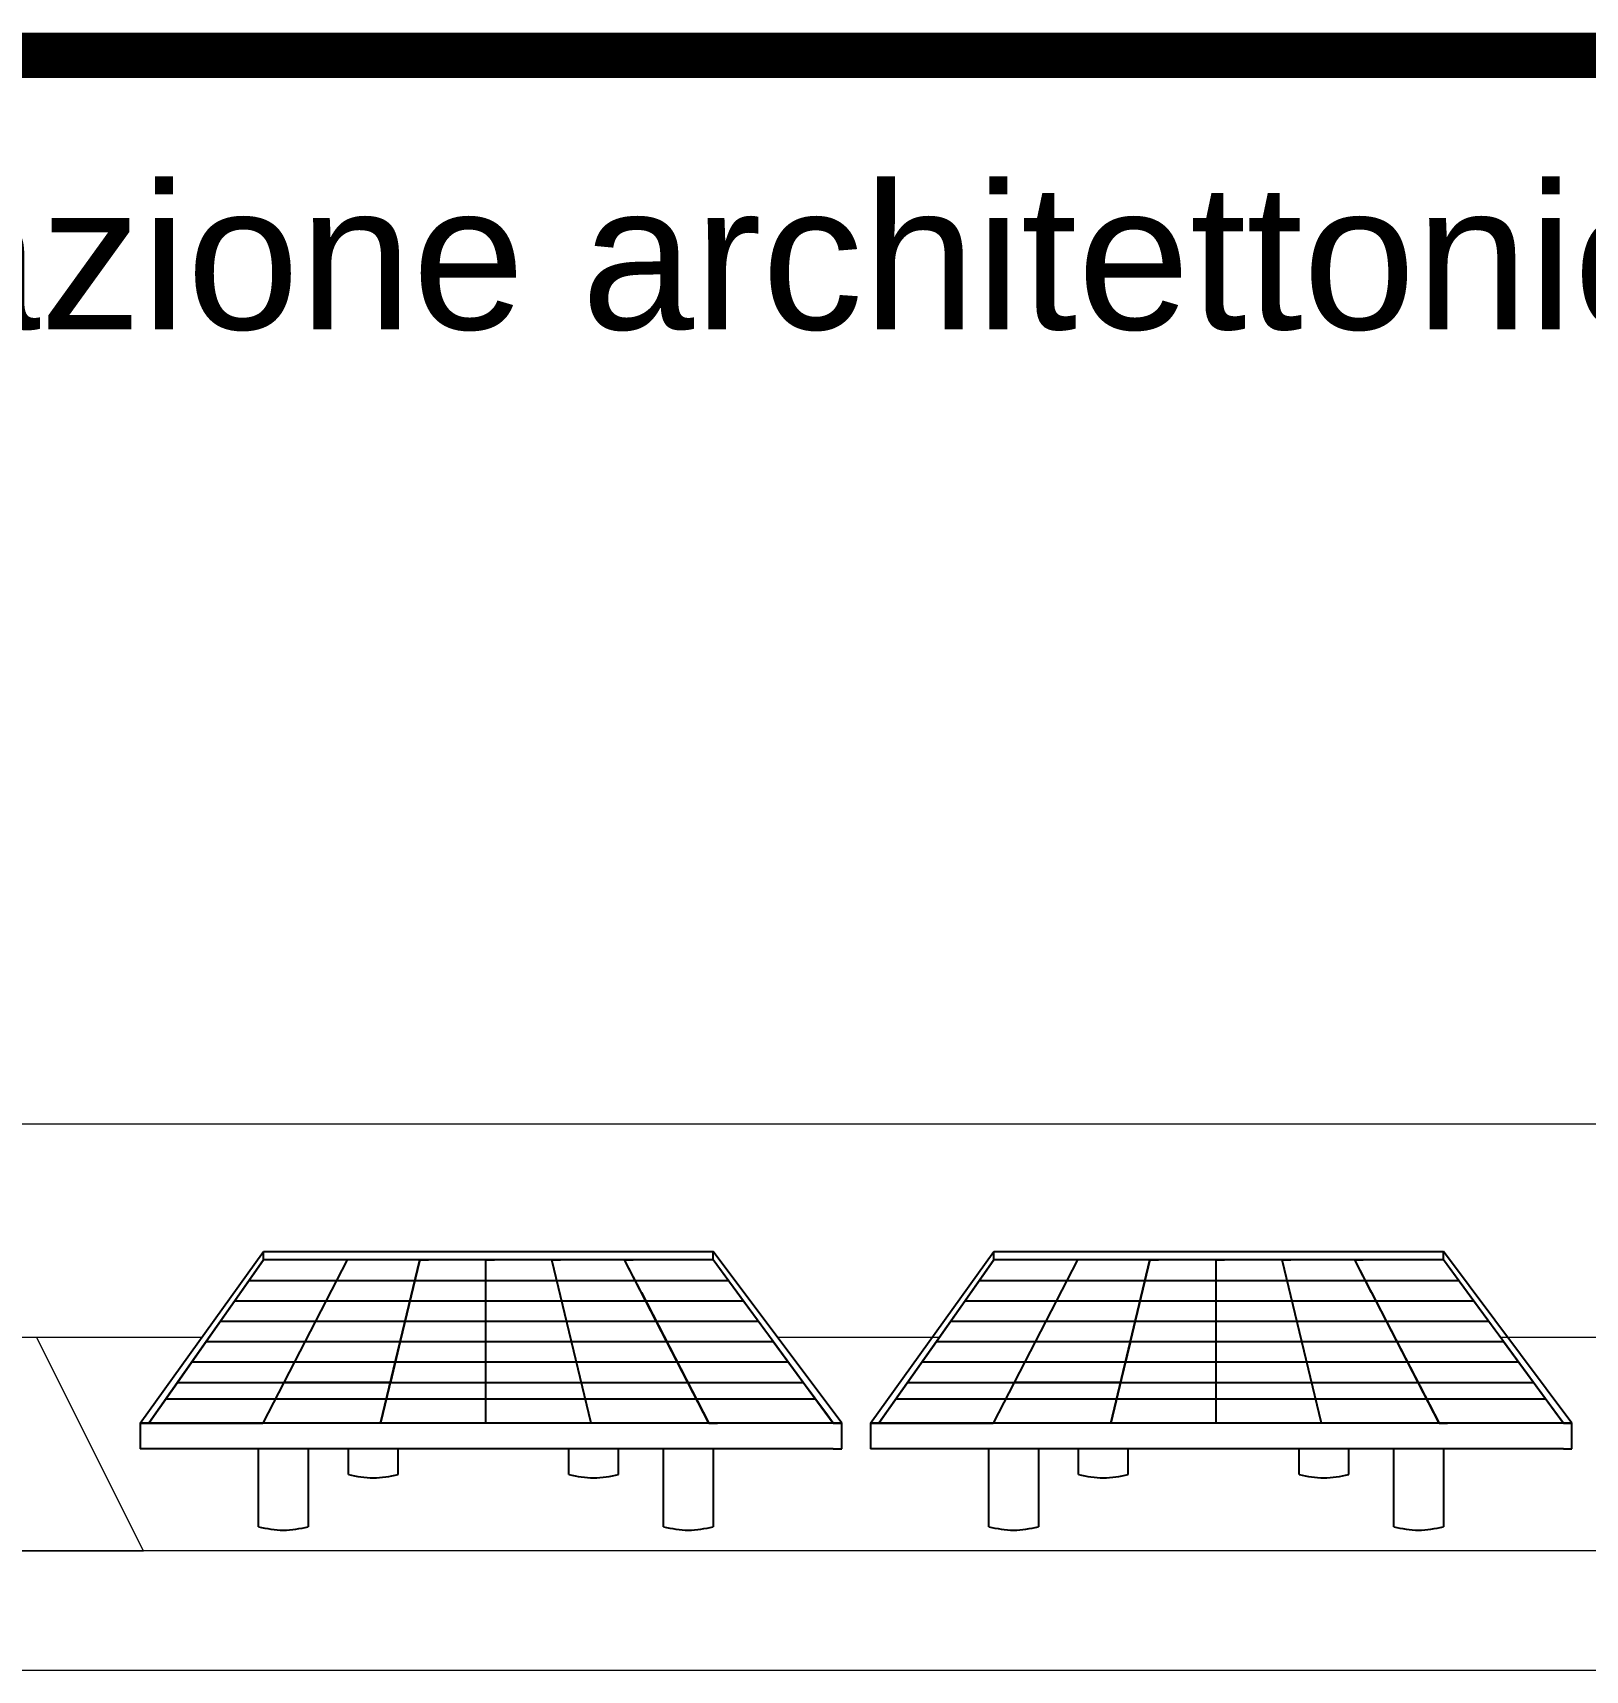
# Model space of a CAD drawing. Header units: millimetres. Extents: x -65 to 139, y 387 to 509.
# Drawn here: x 5.75 to 32.96, y 471.06 to 499.77 of the extents above; entities that cross this region are included whole.
import ezdxf

# ---------------------------------------------------------------- set-up
doc = ezdxf.new("R2010")
doc.units = ezdxf.units.MM
doc.layers.add('pannelli', color=1, linetype='Continuous')
doc.layers.add('PROIEZIONI - projections', color=145, linetype='Continuous', lineweight=13)
doc.layers.add('www.archweb.it - All rights reserved', color=2, linetype='Continuous', lineweight=5)
doc.styles.get("Standard").update_dxf_attribs({"font": 'arial.ttf'})

msp = doc.modelspace()

# ---------------------------------------------------------------- linework, layer by layer
at = {"layer": 'pannelli'}
for p, q in [((7.628, 475.393), (9.792, 478.406)), ((7.628, 475.393), (9.792, 478.406)), ((7.628, 475.393), (9.792, 478.406)), ((7.628, 475.393), (9.792, 478.406)), ((7.628, 475.393), (9.792, 478.406)), ((7.628, 475.393), (9.792, 478.406)), ((7.628, 475.393), (9.792, 478.406)), ((7.628, 475.393), (9.792, 478.406)), ((7.628, 475.393), (9.792, 478.406)), ((8.785, 476.825), (9.792, 478.256)), ((8.785, 476.825), (9.792, 478.256)), ((8.785, 476.825), (9.792, 478.256)), ((8.785, 476.825), (9.792, 478.256)), ((8.785, 476.825), (9.792, 478.256)), ((8.785, 476.825), (9.792, 478.256)), ((8.785, 476.825), (9.792, 478.256)), ((9.792, 478.256), (9.289, 477.54)), ((9.792, 478.256), (9.289, 477.54)), ((9.792, 478.256), (9.289, 477.54)), ((9.792, 478.256), (9.289, 477.54)), ((9.792, 478.256), (9.289, 477.54)), ((9.792, 478.256), (9.289, 477.54)), ((9.792, 478.256), (9.289, 477.54)), ((9.792, 478.256), (9.289, 477.54)), ((9.792, 478.256), (9.289, 477.54)), ((9.792, 478.256), (9.289, 477.54)), ((9.792, 478.256), (9.289, 477.54)), ((9.792, 478.256), (9.289, 477.54)), ((9.792, 478.256), (9.289, 477.54)), ((9.792, 478.256), (9.289, 477.54)), ((9.792, 478.256), (9.289, 477.54)), ((9.792, 478.256), (9.289, 477.54)), ((9.792, 478.256), (9.289, 477.54)), ((9.792, 478.256), (9.289, 477.54)), ((11.258, 478.256), (9.781, 475.393)), ((9.792, 478.406), (17.675, 478.406)), ((9.792, 478.256), (9.792, 478.406)), ((9.792, 478.406), (17.675, 478.406)), ((9.792, 478.406), (17.675, 478.406)), ((9.792, 478.406), (17.675, 478.406)), ((9.792, 478.406), (17.675, 478.406)), ((9.792, 478.406), (17.675, 478.406)), ((9.792, 478.406), (17.675, 478.406)), ((9.792, 478.406), (17.675, 478.406)), ((9.792, 478.406), (17.675, 478.406)), ((9.792, 478.256), (9.792, 478.406)), ((9.792, 478.256), (9.792, 478.406)), ((9.792, 478.256), (9.792, 478.406)), ((9.792, 478.256), (9.792, 478.406)), ((9.792, 478.256), (9.792, 478.406)), ((9.792, 478.256), (9.792, 478.406)), ((9.792, 478.256), (9.792, 478.406)), ((9.792, 478.256), (9.792, 478.406)), ((11.258, 478.256), (9.792, 478.256)), ((11.012, 478.256), (9.792, 478.256)), ((17.675, 478.256), (9.792, 478.256)), ((17.675, 478.256), (9.792, 478.256)), ((17.675, 478.256), (9.792, 478.256)), ((17.675, 478.256), (9.792, 478.256)), ((17.675, 478.256), (9.792, 478.256)), ((17.675, 478.256), (9.792, 478.256)), ((17.675, 478.256), (9.792, 478.256)), ((17.675, 478.256), (9.792, 478.256)), ((17.675, 478.256), (9.792, 478.256)), ((17.675, 478.256), (9.792, 478.256)), ((17.675, 478.256), (9.792, 478.256)), ((17.675, 478.256), (9.792, 478.256)), ((17.675, 478.256), (9.792, 478.256)), ((17.675, 478.256), (9.792, 478.256)), ((17.675, 478.256), (9.792, 478.256)), ((17.675, 478.256), (9.792, 478.256)), ((17.675, 478.256), (9.792, 478.256)), ((17.675, 478.256), (9.792, 478.256)), ((11.258, 478.256), (9.792, 478.256)), ((11.012, 478.256), (9.792, 478.256)), ((11.258, 478.256), (9.792, 478.256)), ((11.012, 478.256), (9.792, 478.256)), ((11.012, 478.256), (9.792, 478.256)), ((11.258, 478.256), (9.792, 478.256)), ((11.012, 478.256), (9.792, 478.256)), ((11.258, 478.256), (9.792, 478.256)), ((11.012, 478.256), (9.792, 478.256)), ((11.258, 478.256), (9.792, 478.256)), ((11.012, 478.256), (9.792, 478.256)), ((11.258, 478.256), (9.792, 478.256)), ((11.258, 478.256), (9.792, 478.256)), ((11.012, 478.256), (9.792, 478.256)), ((11.258, 478.256), (9.792, 478.256)), ((11.012, 478.256), (9.792, 478.256)), ((11.843, 475.393), (12.53, 478.256)), ((11.843, 475.393), (12.53, 478.256)), ((11.843, 475.393), (12.53, 478.256)), ((11.843, 475.393), (12.53, 478.256)), ((11.843, 475.393), (12.53, 478.256)), ((11.843, 475.393), (12.53, 478.256)), ((12.53, 478.256), (11.843, 475.393)), ((11.843, 475.393), (12.53, 478.256)), ((11.843, 475.393), (12.53, 478.256)), ((11.843, 475.393), (12.53, 478.256)), ((11.843, 475.393), (12.53, 478.256)), ((11.843, 475.393), (12.53, 478.256)), ((11.843, 475.393), (12.53, 478.256)), ((11.843, 475.393), (12.53, 478.256)), ((11.843, 475.393), (12.53, 478.256)), ((12.53, 478.256), (12.68, 478.256)), ((13.689, 478.256), (13.539, 478.256)), ((13.689, 475.393), (13.689, 478.256)), ((13.689, 475.393), (13.689, 478.256)), ((13.689, 475.393), (13.689, 478.256)), ((13.689, 475.393), (13.689, 478.256)), ((13.689, 475.393), (13.689, 478.256)), ((13.689, 475.393), (13.689, 478.256)), ((13.689, 475.393), (13.689, 478.256)), ((13.689, 475.393), (13.689, 478.256)), ((13.689, 475.393), (13.689, 478.256)), ((13.689, 475.393), (13.689, 478.256)), ((13.689, 475.393), (13.689, 478.256)), ((13.689, 475.393), (13.689, 478.256)), ((13.689, 475.393), (13.689, 478.256)), ((13.689, 475.393), (13.689, 478.256)), ((13.689, 475.393), (13.689, 478.256)), ((13.689, 475.393), (13.689, 478.256)), ((13.689, 475.393), (13.689, 478.256)), ((13.689, 475.393), (13.689, 478.256)), ((13.689, 478.256), (13.839, 478.256)), ((15.535, 475.393), (14.847, 478.256)), ((15.535, 475.393), (14.847, 478.256)), ((15.535, 475.393), (14.847, 478.256)), ((15.535, 475.393), (14.847, 478.256)), ((15.535, 475.393), (14.847, 478.256)), ((15.535, 475.393), (14.847, 478.256)), ((15.535, 475.393), (14.847, 478.256)), ((15.535, 475.393), (14.847, 478.256)), ((15.535, 475.393), (14.847, 478.256)), ((15.535, 475.393), (14.847, 478.256)), ((15.535, 475.393), (14.847, 478.256)), ((15.535, 475.393), (14.847, 478.256)), ((15.535, 475.393), (14.847, 478.256)), ((15.535, 475.393), (14.847, 478.256)), ((15.535, 475.393), (14.847, 478.256)), ((15.535, 475.393), (14.847, 478.256)), ((15.535, 475.393), (14.847, 478.256)), ((15.535, 475.393), (14.847, 478.256)), ((14.847, 478.256), (14.997, 478.256)), ((17.597, 475.393), (16.12, 478.256)), ((17.597, 475.393), (16.12, 478.256)), ((17.597, 475.393), (16.12, 478.256)), ((17.597, 475.393), (16.12, 478.256)), ((17.597, 475.393), (16.12, 478.256)), ((17.597, 475.393), (16.12, 478.256)), ((17.597, 475.393), (16.12, 478.256)), ((17.597, 475.393), (16.12, 478.256)), ((17.597, 475.393), (16.12, 478.256)), ((17.597, 475.393), (16.12, 478.256)), ((17.597, 475.393), (16.12, 478.256)), ((17.597, 475.393), (16.12, 478.256)), ((16.415, 477.684), (16.12, 478.256)), ((16.415, 477.684), (16.12, 478.256)), ((16.415, 477.684), (16.12, 478.256)), ((16.415, 477.684), (16.12, 478.256)), ((16.12, 478.256), (16.27, 478.256)), ((17.675, 478.256), (17.075, 478.256)), ((17.675, 478.256), (17.375, 478.256)), ((17.675, 478.256), (17.525, 478.256)), ((19.928, 475.393), (17.675, 478.406)), ((17.675, 478.256), (17.675, 478.406)), ((19.928, 475.393), (17.675, 478.406)), ((19.928, 475.393), (17.675, 478.406)), ((19.928, 475.393), (17.675, 478.406)), ((19.928, 475.393), (17.675, 478.406)), ((19.928, 475.393), (17.675, 478.406)), ((19.928, 475.393), (17.675, 478.406)), ((19.928, 475.393), (17.675, 478.406)), ((17.675, 478.256), (17.675, 478.406)), ((17.675, 478.256), (17.675, 478.406)), ((17.675, 478.256), (17.675, 478.406)), ((17.675, 478.256), (17.675, 478.406)), ((17.675, 478.256), (17.675, 478.406)), ((17.675, 478.256), (17.675, 478.406)), ((17.675, 478.256), (17.675, 478.406)), ((17.675, 478.256), (17.675, 478.406)), ((18.726, 476.825), (17.675, 478.256)), ((18.726, 476.825), (17.675, 478.256)), ((18.726, 476.825), (17.675, 478.256)), ((18.2, 477.54), (17.675, 478.256)), ((18.726, 476.825), (17.675, 478.256)), ((18.726, 476.825), (17.675, 478.256)), ((18.726, 476.825), (17.675, 478.256)), ((18.726, 476.825), (17.675, 478.256)), ((20.428, 475.393), (22.592, 478.406)), ((20.428, 475.393), (22.592, 478.406)), ((20.428, 475.393), (22.592, 478.406)), ((20.428, 475.393), (22.592, 478.406)), ((20.428, 475.393), (22.592, 478.406)), ((20.428, 475.393), (22.592, 478.406)), ((20.428, 475.393), (22.592, 478.406)), ((21.585, 476.825), (22.592, 478.256)), ((21.585, 476.825), (22.592, 478.256)), ((21.585, 476.825), (22.592, 478.256)), ((21.585, 476.825), (22.592, 478.256)), ((21.585, 476.825), (22.592, 478.256)), ((22.592, 478.256), (22.088, 477.54)), ((22.592, 478.256), (22.088, 477.54)), ((22.592, 478.256), (22.088, 477.54)), ((22.592, 478.256), (22.088, 477.54)), ((22.592, 478.256), (22.088, 477.54)), ((22.592, 478.256), (22.088, 477.54)), ((22.592, 478.256), (22.088, 477.54)), ((22.592, 478.256), (22.088, 477.54)), ((22.592, 478.256), (22.088, 477.54)), ((22.592, 478.256), (22.088, 477.54)), ((22.592, 478.256), (22.088, 477.54)), ((22.592, 478.256), (22.088, 477.54)), ((22.592, 478.256), (22.088, 477.54)), ((22.592, 478.256), (22.088, 477.54)), ((24.057, 478.256), (22.58, 475.393)), ((22.592, 478.406), (30.474, 478.406)), ((22.592, 478.256), (22.592, 478.406)), ((22.592, 478.406), (30.474, 478.406)), ((22.592, 478.406), (30.474, 478.406)), ((22.592, 478.406), (30.474, 478.406)), ((22.592, 478.406), (30.474, 478.406)), ((22.592, 478.406), (30.474, 478.406)), ((22.592, 478.406), (30.474, 478.406)), ((22.592, 478.256), (22.592, 478.406)), ((22.592, 478.256), (22.592, 478.406)), ((22.592, 478.256), (22.592, 478.406)), ((22.592, 478.256), (22.592, 478.406)), ((22.592, 478.256), (22.592, 478.406)), ((22.592, 478.256), (22.592, 478.406)), ((30.474, 478.256), (22.592, 478.256)), ((30.474, 478.256), (22.592, 478.256)), ((23.811, 478.256), (22.592, 478.256)), ((24.057, 478.256), (22.592, 478.256)), ((30.474, 478.256), (22.592, 478.256)), ((30.474, 478.256), (22.592, 478.256)), ((30.474, 478.256), (22.592, 478.256)), ((30.474, 478.256), (22.592, 478.256)), ((30.474, 478.256), (22.592, 478.256)), ((30.474, 478.256), (22.592, 478.256)), ((30.474, 478.256), (22.592, 478.256)), ((30.474, 478.256), (22.592, 478.256)), ((30.474, 478.256), (22.592, 478.256)), ((30.474, 478.256), (22.592, 478.256)), ((30.474, 478.256), (22.592, 478.256)), ((30.474, 478.256), (22.592, 478.256)), ((24.057, 478.256), (22.592, 478.256)), ((23.811, 478.256), (22.592, 478.256)), ((24.057, 478.256), (22.592, 478.256)), ((23.811, 478.256), (22.592, 478.256)), ((24.057, 478.256), (22.592, 478.256)), ((23.811, 478.256), (22.592, 478.256)), ((24.057, 478.256), (22.592, 478.256)), ((23.811, 478.256), (22.592, 478.256)), ((23.811, 478.256), (22.592, 478.256)), ((24.057, 478.256), (22.592, 478.256)), ((23.811, 478.256), (22.592, 478.256)), ((24.057, 478.256), (22.592, 478.256)), ((24.642, 475.393), (25.33, 478.256)), ((24.642, 475.393), (25.33, 478.256)), ((24.642, 475.393), (25.33, 478.256)), ((24.642, 475.393), (25.33, 478.256)), ((24.642, 475.393), (25.33, 478.256)), ((24.642, 475.393), (25.33, 478.256)), ((25.33, 478.256), (24.642, 475.393)), ((24.642, 475.393), (25.33, 478.256)), ((24.642, 475.393), (25.33, 478.256)), ((24.642, 475.393), (25.33, 478.256)), ((24.642, 475.393), (25.33, 478.256)), ((25.33, 478.256), (25.48, 478.256)), ((26.488, 478.256), (26.338, 478.256)), ((26.488, 475.393), (26.488, 478.256)), ((26.488, 475.393), (26.488, 478.256)), ((26.488, 475.393), (26.488, 478.256)), ((26.488, 475.393), (26.488, 478.256)), ((26.488, 475.393), (26.488, 478.256)), ((26.488, 475.393), (26.488, 478.256)), ((26.488, 475.393), (26.488, 478.256)), ((26.488, 475.393), (26.488, 478.256)), ((26.488, 475.393), (26.488, 478.256)), ((26.488, 475.393), (26.488, 478.256)), ((26.488, 475.393), (26.488, 478.256)), ((26.488, 475.393), (26.488, 478.256)), ((26.488, 475.393), (26.488, 478.256)), ((26.488, 475.393), (26.488, 478.256)), ((26.488, 478.256), (26.638, 478.256)), ((28.334, 475.393), (27.647, 478.256)), ((28.334, 475.393), (27.647, 478.256)), ((28.334, 475.393), (27.647, 478.256)), ((28.334, 475.393), (27.647, 478.256)), ((28.334, 475.393), (27.647, 478.256)), ((28.334, 475.393), (27.647, 478.256)), ((28.334, 475.393), (27.647, 478.256)), ((28.334, 475.393), (27.647, 478.256)), ((28.334, 475.393), (27.647, 478.256)), ((28.334, 475.393), (27.647, 478.256)), ((28.334, 475.393), (27.647, 478.256)), ((28.334, 475.393), (27.647, 478.256)), ((28.334, 475.393), (27.647, 478.256)), ((28.334, 475.393), (27.647, 478.256)), ((27.647, 478.256), (27.797, 478.256)), ((30.397, 475.393), (28.919, 478.256)), ((30.397, 475.393), (28.919, 478.256)), ((30.397, 475.393), (28.919, 478.256)), ((30.397, 475.393), (28.919, 478.256)), ((30.397, 475.393), (28.919, 478.256)), ((30.397, 475.393), (28.919, 478.256)), ((30.397, 475.393), (28.919, 478.256)), ((30.397, 475.393), (28.919, 478.256)), ((29.214, 477.684), (28.919, 478.256)), ((29.214, 477.684), (28.919, 478.256)), ((29.214, 477.684), (28.919, 478.256)), ((29.214, 477.684), (28.919, 478.256)), ((28.919, 478.256), (29.069, 478.256)), ((30.474, 478.256), (29.874, 478.256)), ((30.474, 478.256), (30.174, 478.256)), ((30.474, 478.256), (30.324, 478.256)), ((32.728, 475.393), (30.474, 478.406)), ((30.474, 478.256), (30.474, 478.406)), ((32.728, 475.393), (30.474, 478.406)), ((32.728, 475.393), (30.474, 478.406)), ((32.728, 475.393), (30.474, 478.406)), ((32.728, 475.393), (30.474, 478.406)), ((32.728, 475.393), (30.474, 478.406)), ((30.474, 478.256), (30.474, 478.406)), ((30.474, 478.256), (30.474, 478.406)), ((30.474, 478.256), (30.474, 478.406)), ((30.474, 478.256), (30.474, 478.406)), ((30.474, 478.256), (30.474, 478.406)), ((30.474, 478.256), (30.474, 478.406)), ((31.526, 476.825), (30.474, 478.256)), ((31.526, 476.825), (30.474, 478.256)), ((31.526, 476.825), (30.474, 478.256)), ((31, 477.54), (30.474, 478.256)), ((31.526, 476.825), (30.474, 478.256)), ((31.526, 476.825), (30.474, 478.256)), ((9.541, 477.898), (17.937, 477.898)), ((16.415, 477.684), (17.597, 475.393)), ((22.34, 477.898), (30.737, 477.898)), ((29.214, 477.684), (30.397, 475.393)), ((9.289, 477.54), (8.785, 476.825)), ((9.289, 477.54), (10.797, 477.54)), ((9.289, 477.54), (10.797, 477.54)), ((9.289, 477.54), (10.797, 477.54)), ((9.289, 477.54), (10.797, 477.54)), ((9.289, 477.54), (10.797, 477.54)), ((9.289, 477.54), (10.797, 477.54)), ((9.289, 477.54), (10.797, 477.54)), ((9.289, 477.54), (10.797, 477.54)), ((9.289, 477.54), (10.797, 477.54)), ((9.289, 477.54), (10.797, 477.54)), ((9.289, 477.54), (10.797, 477.54)), ((9.289, 477.54), (10.797, 477.54)), ((9.289, 477.54), (10.797, 477.54)), ((9.289, 477.54), (10.797, 477.54)), ((9.289, 477.54), (10.797, 477.54)), ((9.289, 477.54), (10.797, 477.54)), ((9.289, 477.54), (10.797, 477.54)), ((9.289, 477.54), (10.797, 477.54)), ((10.288, 477.54), (11.528, 477.54)), ((10.288, 477.54), (11.528, 477.54)), ((10.288, 477.54), (11.528, 477.54)), ((10.288, 477.54), (11.528, 477.54)), ((10.288, 477.54), (11.528, 477.54)), ((10.288, 477.54), (11.528, 477.54)), ((10.288, 477.54), (11.528, 477.54)), ((10.288, 477.54), (11.528, 477.54)), ((10.288, 477.54), (11.528, 477.54)), ((11.135, 477.54), (18.2, 477.54)), ((11.135, 477.54), (18.2, 477.54)), ((11.135, 477.54), (18.2, 477.54)), ((11.135, 477.54), (18.2, 477.54)), ((11.135, 477.54), (18.2, 477.54)), ((11.135, 477.54), (18.2, 477.54)), ((11.135, 477.54), (18.2, 477.54)), ((11.135, 477.54), (18.2, 477.54)), ((11.135, 477.54), (18.2, 477.54)), ((18.726, 476.825), (18.2, 477.54)), ((22.088, 477.54), (21.585, 476.825)), ((22.088, 477.54), (23.597, 477.54)), ((22.088, 477.54), (23.597, 477.54)), ((22.088, 477.54), (23.597, 477.54)), ((22.088, 477.54), (23.597, 477.54)), ((22.088, 477.54), (23.597, 477.54)), ((22.088, 477.54), (23.597, 477.54)), ((22.088, 477.54), (23.597, 477.54)), ((22.088, 477.54), (23.597, 477.54)), ((22.088, 477.54), (23.597, 477.54)), ((22.088, 477.54), (23.597, 477.54)), ((22.088, 477.54), (23.597, 477.54)), ((22.088, 477.54), (23.597, 477.54)), ((22.088, 477.54), (23.597, 477.54)), ((22.088, 477.54), (23.597, 477.54)), ((23.087, 477.54), (24.327, 477.54)), ((23.087, 477.54), (24.327, 477.54)), ((23.087, 477.54), (24.327, 477.54)), ((23.087, 477.54), (24.327, 477.54)), ((23.087, 477.54), (24.327, 477.54)), ((23.087, 477.54), (24.327, 477.54)), ((23.087, 477.54), (24.327, 477.54)), ((23.934, 477.54), (31, 477.54)), ((23.934, 477.54), (31, 477.54)), ((23.934, 477.54), (31, 477.54)), ((23.934, 477.54), (31, 477.54)), ((23.934, 477.54), (31, 477.54)), ((23.934, 477.54), (31, 477.54)), ((23.934, 477.54), (31, 477.54)), ((31.526, 476.825), (31, 477.54)), ((9.037, 477.182), (18.463, 477.182)), ((21.836, 477.182), (31.263, 477.182)), ((8.785, 476.825), (7.778, 475.393)), ((8.785, 476.825), (7.778, 475.393)), ((8.785, 476.825), (7.778, 475.393)), ((8.785, 476.825), (7.778, 475.393)), ((8.785, 476.825), (7.778, 475.393)), ((8.785, 476.825), (7.778, 475.393)), ((8.785, 476.825), (7.778, 475.393)), ((8.282, 476.109), (8.785, 476.825)), ((8.785, 476.825), (18.726, 476.825)), ((8.785, 476.825), (18.726, 476.825)), ((8.785, 476.825), (18.726, 476.825)), ((8.785, 476.825), (18.726, 476.825)), ((8.785, 476.825), (18.726, 476.825)), ((8.785, 476.825), (18.726, 476.825)), ((8.785, 476.825), (18.726, 476.825)), ((8.785, 476.825), (18.726, 476.825)), ((8.785, 476.825), (18.726, 476.825)), ((10.519, 476.825), (12.187, 476.825)), ((10.519, 476.825), (12.187, 476.825)), ((10.519, 476.825), (12.187, 476.825)), ((10.519, 476.825), (12.187, 476.825)), ((10.519, 476.825), (12.187, 476.825)), ((10.519, 476.825), (12.187, 476.825)), ((10.519, 476.825), (12.187, 476.825)), ((10.519, 476.825), (12.187, 476.825)), ((10.519, 476.825), (12.187, 476.825)), ((12.187, 476.825), (12.015, 476.109)), ((12.187, 476.825), (12.015, 476.109)), ((12.187, 476.825), (12.015, 476.109)), ((12.187, 476.825), (12.015, 476.109)), ((12.187, 476.825), (12.015, 476.109)), ((12.187, 476.825), (12.015, 476.109)), ((12.187, 476.825), (12.015, 476.109)), ((18.726, 476.825), (19.778, 475.393)), ((18.726, 476.825), (19.778, 475.393)), ((18.726, 476.825), (19.778, 475.393)), ((18.726, 476.825), (19.778, 475.393)), ((18.726, 476.825), (19.778, 475.393)), ((18.726, 476.825), (19.778, 475.393)), ((18.726, 476.825), (19.778, 475.393)), ((19.252, 476.109), (18.726, 476.825)), ((21.585, 476.825), (20.578, 475.393)), ((21.585, 476.825), (20.578, 475.393)), ((21.585, 476.825), (20.578, 475.393)), ((21.585, 476.825), (20.578, 475.393)), ((21.585, 476.825), (20.578, 475.393)), ((21.081, 476.109), (21.585, 476.825)), ((21.585, 476.825), (31.526, 476.825)), ((21.585, 476.825), (31.526, 476.825)), ((21.585, 476.825), (31.526, 476.825)), ((21.585, 476.825), (31.526, 476.825)), ((21.585, 476.825), (31.526, 476.825)), ((21.585, 476.825), (31.526, 476.825)), ((21.585, 476.825), (31.526, 476.825)), ((23.319, 476.825), (24.986, 476.825)), ((23.319, 476.825), (24.986, 476.825)), ((23.319, 476.825), (24.986, 476.825)), ((23.319, 476.825), (24.986, 476.825)), ((23.319, 476.825), (24.986, 476.825)), ((23.319, 476.825), (24.986, 476.825)), ((23.319, 476.825), (24.986, 476.825)), ((24.986, 476.825), (24.814, 476.109)), ((24.986, 476.825), (24.814, 476.109)), ((24.986, 476.825), (24.814, 476.109)), ((24.986, 476.825), (24.814, 476.109)), ((24.986, 476.825), (24.814, 476.109)), ((31.526, 476.825), (32.578, 475.393)), ((31.526, 476.825), (32.578, 475.393)), ((31.526, 476.825), (32.578, 475.393)), ((31.526, 476.825), (32.578, 475.393)), ((31.526, 476.825), (32.578, 475.393)), ((32.052, 476.109), (31.526, 476.825)), ((8.533, 476.467), (18.989, 476.467)), ((21.333, 476.467), (31.789, 476.467)), ((7.873, 475.528), (8.282, 476.109)), ((8.282, 476.109), (19.252, 476.109)), ((8.282, 476.109), (19.252, 476.109)), ((8.282, 476.109), (19.252, 476.109)), ((8.282, 476.109), (19.252, 476.109)), ((8.282, 476.109), (19.252, 476.109)), ((8.282, 476.109), (19.252, 476.109)), ((8.282, 476.109), (19.252, 476.109)), ((8.282, 476.109), (19.252, 476.109)), ((8.282, 476.109), (19.252, 476.109)), ((12.015, 476.109), (10.15, 476.109)), ((12.015, 476.109), (10.15, 476.109)), ((12.015, 476.109), (10.15, 476.109)), ((12.015, 476.109), (10.15, 476.109)), ((12.015, 476.109), (10.15, 476.109)), ((12.015, 476.109), (10.15, 476.109)), ((12.015, 476.109), (10.15, 476.109)), ((12.015, 476.109), (10.15, 476.109)), ((12.015, 476.109), (10.15, 476.109)), ((19.676, 475.532), (19.252, 476.109)), ((20.673, 475.528), (21.081, 476.109)), ((21.081, 476.109), (32.052, 476.109)), ((21.081, 476.109), (32.052, 476.109)), ((21.081, 476.109), (32.052, 476.109)), ((21.081, 476.109), (32.052, 476.109)), ((21.081, 476.109), (32.052, 476.109)), ((21.081, 476.109), (32.052, 476.109)), ((21.081, 476.109), (32.052, 476.109)), ((24.814, 476.109), (22.949, 476.109)), ((24.814, 476.109), (22.949, 476.109)), ((24.814, 476.109), (22.949, 476.109)), ((24.814, 476.109), (22.949, 476.109)), ((24.814, 476.109), (22.949, 476.109)), ((24.814, 476.109), (22.949, 476.109)), ((24.814, 476.109), (22.949, 476.109)), ((32.475, 475.532), (32.052, 476.109)), ((8.077, 475.819), (19.464, 475.821)), ((20.877, 475.819), (32.264, 475.821)), ((7.628, 475.393), (9.781, 475.393)), ((7.628, 475.393), (7.628, 474.943)), ((7.628, 475.393), (7.628, 474.943)), ((7.778, 475.393), (7.628, 475.393)), ((7.778, 475.393), (7.628, 475.393)), ((7.628, 475.393), (7.778, 475.393)), ((7.628, 475.393), (9.781, 475.393)), ((7.628, 475.393), (9.781, 475.393)), ((7.628, 475.393), (9.781, 475.393)), ((7.628, 475.393), (9.781, 475.393)), ((7.628, 475.393), (9.781, 475.393)), ((7.628, 475.393), (9.781, 475.393)), ((7.628, 475.393), (9.781, 475.393)), ((7.628, 475.393), (9.781, 475.393)), ((7.628, 475.393), (7.628, 474.943)), ((7.628, 475.393), (7.628, 474.943)), ((7.778, 475.393), (7.628, 475.393)), ((7.778, 475.393), (7.628, 475.393)), ((7.628, 475.393), (7.778, 475.393)), ((7.628, 475.393), (7.628, 474.943)), ((7.628, 475.393), (7.628, 474.943)), ((7.778, 475.393), (7.628, 475.393)), ((7.778, 475.393), (7.628, 475.393)), ((7.628, 475.393), (7.778, 475.393)), ((7.628, 475.393), (7.778, 475.393)), ((7.778, 475.393), (7.628, 475.393)), ((7.778, 475.393), (7.628, 475.393)), ((7.628, 475.393), (7.628, 474.943)), ((7.628, 475.393), (7.628, 474.943)), ((7.628, 475.393), (7.778, 475.393)), ((7.778, 475.393), (7.628, 475.393)), ((7.778, 475.393), (7.628, 475.393)), ((7.628, 475.393), (7.628, 474.943)), ((7.628, 475.393), (7.628, 474.943)), ((7.628, 475.393), (7.778, 475.393)), ((7.778, 475.393), (7.628, 475.393)), ((7.778, 475.393), (7.628, 475.393)), ((7.628, 475.393), (7.628, 474.943)), ((7.628, 475.393), (7.628, 474.943)), ((7.628, 475.393), (7.778, 475.393)), ((7.778, 475.393), (7.628, 475.393)), ((7.778, 475.393), (7.628, 475.393)), ((7.628, 475.393), (7.628, 474.943)), ((7.628, 475.393), (7.628, 474.943)), ((7.778, 475.393), (7.628, 475.393)), ((7.778, 475.393), (7.628, 475.393)), ((7.628, 475.393), (7.778, 475.393)), ((7.628, 475.393), (7.628, 474.943)), ((7.628, 475.393), (7.628, 474.943)), ((7.778, 475.393), (7.628, 475.393)), ((7.778, 475.393), (7.628, 475.393)), ((7.628, 475.393), (7.778, 475.393)), ((7.628, 475.393), (7.628, 474.943)), ((7.628, 475.393), (7.628, 474.943)), ((7.778, 475.393), (7.873, 475.528)), ((19.778, 475.393), (7.778, 475.393)), ((19.778, 475.393), (7.778, 475.393)), ((19.778, 475.393), (7.778, 475.393)), ((19.778, 475.393), (7.778, 475.393)), ((19.778, 475.393), (7.778, 475.393)), ((19.778, 475.393), (7.778, 475.393)), ((19.778, 475.393), (7.778, 475.393)), ((19.778, 475.393), (7.778, 475.393)), ((19.778, 475.393), (7.778, 475.393)), ((19.778, 475.393), (7.778, 475.393)), ((19.778, 475.393), (7.778, 475.393)), ((19.778, 475.393), (7.778, 475.393)), ((19.778, 475.393), (7.778, 475.393)), ((19.778, 475.393), (7.778, 475.393)), ((19.778, 475.393), (7.778, 475.393)), ((19.778, 475.393), (7.778, 475.393)), ((19.778, 475.393), (7.778, 475.393)), ((19.778, 475.393), (7.778, 475.393)), ((17.597, 475.393), (17.747, 475.393)), ((19.778, 475.393), (18.278, 475.393)), ((19.778, 475.393), (19.628, 475.393)), ((19.778, 475.393), (19.676, 475.532)), ((19.778, 475.393), (19.928, 475.393)), ((19.778, 475.393), (19.928, 475.393)), ((19.928, 475.393), (19.778, 475.393)), ((19.778, 475.393), (19.928, 475.393)), ((19.778, 475.393), (19.928, 475.393)), ((19.928, 475.393), (19.778, 475.393)), ((19.778, 475.393), (19.928, 475.393)), ((19.778, 475.393), (19.928, 475.393)), ((19.928, 475.393), (19.778, 475.393)), ((19.928, 475.393), (19.778, 475.393)), ((19.778, 475.393), (19.928, 475.393)), ((19.778, 475.393), (19.928, 475.393)), ((19.928, 475.393), (19.778, 475.393)), ((19.778, 475.393), (19.928, 475.393)), ((19.778, 475.393), (19.928, 475.393)), ((19.928, 475.393), (19.778, 475.393)), ((19.778, 475.393), (19.928, 475.393)), ((19.778, 475.393), (19.928, 475.393)), ((19.928, 475.393), (19.778, 475.393)), ((19.778, 475.393), (19.928, 475.393)), ((19.778, 475.393), (19.928, 475.393)), ((19.778, 475.393), (19.928, 475.393)), ((19.778, 475.393), (19.928, 475.393)), ((19.928, 475.393), (19.778, 475.393)), ((19.778, 475.393), (19.928, 475.393)), ((19.778, 475.393), (19.928, 475.393)), ((19.928, 475.393), (19.778, 475.393)), ((19.928, 474.943), (19.928, 475.393)), ((19.928, 474.943), (19.928, 475.393)), ((19.928, 474.943), (19.928, 475.393)), ((19.928, 474.943), (19.928, 475.393)), ((19.928, 474.943), (19.928, 475.393)), ((19.928, 474.943), (19.928, 475.393)), ((19.928, 474.943), (19.928, 475.393)), ((19.928, 474.943), (19.928, 475.393)), ((19.928, 474.943), (19.928, 475.393)), ((19.928, 474.943), (19.928, 475.393)), ((19.928, 474.943), (19.928, 475.393)), ((19.928, 474.943), (19.928, 475.393)), ((19.928, 474.943), (19.928, 475.393)), ((19.928, 474.943), (19.928, 475.393)), ((19.928, 474.943), (19.928, 475.393)), ((19.928, 474.943), (19.928, 475.393)), ((19.928, 474.943), (19.928, 475.393)), ((19.928, 474.943), (19.928, 475.393)), ((20.428, 475.393), (22.58, 475.393)), ((20.428, 475.393), (20.428, 474.943)), ((20.428, 475.393), (20.428, 474.943)), ((20.428, 475.393), (20.578, 475.393)), ((20.578, 475.393), (20.428, 475.393)), ((20.578, 475.393), (20.428, 475.393)), ((20.428, 475.393), (22.58, 475.393)), ((20.428, 475.393), (22.58, 475.393)), ((20.428, 475.393), (22.58, 475.393)), ((20.428, 475.393), (22.58, 475.393)), ((20.428, 475.393), (22.58, 475.393)), ((20.428, 475.393), (22.58, 475.393)), ((20.428, 475.393), (20.428, 474.943)), ((20.428, 475.393), (20.428, 474.943)), ((20.578, 475.393), (20.428, 475.393)), ((20.578, 475.393), (20.428, 475.393)), ((20.428, 475.393), (20.578, 475.393)), ((20.428, 475.393), (20.428, 474.943)), ((20.428, 475.393), (20.428, 474.943)), ((20.578, 475.393), (20.428, 475.393)), ((20.578, 475.393), (20.428, 475.393)), ((20.428, 475.393), (20.578, 475.393)), ((20.428, 475.393), (20.428, 474.943)), ((20.428, 475.393), (20.428, 474.943)), ((20.578, 475.393), (20.428, 475.393)), ((20.578, 475.393), (20.428, 475.393)), ((20.428, 475.393), (20.578, 475.393)), ((20.428, 475.393), (20.428, 474.943)), ((20.428, 475.393), (20.428, 474.943)), ((20.578, 475.393), (20.428, 475.393)), ((20.578, 475.393), (20.428, 475.393)), ((20.428, 475.393), (20.578, 475.393)), ((20.428, 475.393), (20.578, 475.393)), ((20.578, 475.393), (20.428, 475.393)), ((20.578, 475.393), (20.428, 475.393)), ((20.428, 475.393), (20.428, 474.943)), ((20.428, 475.393), (20.428, 474.943)), ((20.428, 475.393), (20.578, 475.393)), ((20.578, 475.393), (20.428, 475.393)), ((20.578, 475.393), (20.428, 475.393)), ((20.428, 475.393), (20.428, 474.943)), ((20.428, 475.393), (20.428, 474.943)), ((20.578, 475.393), (20.673, 475.528)), ((32.578, 475.393), (20.578, 475.393)), ((32.578, 475.393), (20.578, 475.393)), ((32.578, 475.393), (20.578, 475.393)), ((32.578, 475.393), (20.578, 475.393)), ((32.578, 475.393), (20.578, 475.393)), ((32.578, 475.393), (20.578, 475.393)), ((32.578, 475.393), (20.578, 475.393)), ((32.578, 475.393), (20.578, 475.393)), ((32.578, 475.393), (20.578, 475.393)), ((32.578, 475.393), (20.578, 475.393)), ((32.578, 475.393), (20.578, 475.393)), ((32.578, 475.393), (20.578, 475.393)), ((32.578, 475.393), (20.578, 475.393)), ((32.578, 475.393), (20.578, 475.393)), ((30.397, 475.393), (30.547, 475.393)), ((32.578, 475.393), (31.078, 475.393)), ((32.578, 475.393), (32.428, 475.393)), ((32.578, 475.393), (32.475, 475.532)), ((32.728, 475.393), (32.578, 475.393)), ((32.578, 475.393), (32.728, 475.393)), ((32.578, 475.393), (32.728, 475.393)), ((32.578, 475.393), (32.728, 475.393)), ((32.578, 475.393), (32.728, 475.393)), ((32.728, 475.393), (32.578, 475.393)), ((32.578, 475.393), (32.728, 475.393)), ((32.578, 475.393), (32.728, 475.393)), ((32.728, 475.393), (32.578, 475.393)), ((32.578, 475.393), (32.728, 475.393)), ((32.578, 475.393), (32.728, 475.393)), ((32.728, 475.393), (32.578, 475.393)), ((32.578, 475.393), (32.728, 475.393)), ((32.578, 475.393), (32.728, 475.393)), ((32.728, 475.393), (32.578, 475.393)), ((32.728, 475.393), (32.578, 475.393)), ((32.578, 475.393), (32.728, 475.393)), ((32.578, 475.393), (32.728, 475.393)), ((32.728, 475.393), (32.578, 475.393)), ((32.578, 475.393), (32.728, 475.393)), ((32.578, 475.393), (32.728, 475.393)), ((32.728, 474.943), (32.728, 475.393)), ((32.728, 474.943), (32.728, 475.393)), ((32.728, 474.943), (32.728, 475.393)), ((32.728, 474.943), (32.728, 475.393)), ((32.728, 474.943), (32.728, 475.393)), ((32.728, 474.943), (32.728, 475.393)), ((32.728, 474.943), (32.728, 475.393)), ((32.728, 474.943), (32.728, 475.393)), ((32.728, 474.943), (32.728, 475.393)), ((32.728, 474.943), (32.728, 475.393)), ((32.728, 474.943), (32.728, 475.393)), ((32.728, 474.943), (32.728, 475.393)), ((32.728, 474.943), (32.728, 475.393)), ((32.728, 474.943), (32.728, 475.393)), ((7.778, 474.943), (7.628, 474.943)), ((7.778, 474.943), (7.628, 474.943)), ((7.778, 474.943), (7.628, 474.943)), ((7.778, 474.943), (7.628, 474.943)), ((7.778, 474.943), (7.628, 474.943)), ((7.778, 474.943), (7.628, 474.943)), ((7.778, 474.943), (7.628, 474.943)), ((7.778, 474.943), (7.628, 474.943)), ((7.778, 474.943), (7.628, 474.943)), ((7.778, 474.943), (7.628, 474.943)), ((7.778, 474.943), (7.628, 474.943)), ((7.778, 474.943), (7.628, 474.943)), ((7.778, 474.943), (7.628, 474.943)), ((7.778, 474.943), (7.628, 474.943)), ((7.778, 474.943), (7.628, 474.943)), ((7.778, 474.943), (7.628, 474.943)), ((7.778, 474.943), (7.628, 474.943)), ((7.778, 474.943), (7.628, 474.943)), ((19.778, 474.943), (7.778, 474.943)), ((19.778, 474.943), (7.778, 474.943)), ((19.778, 474.943), (7.778, 474.943)), ((19.778, 474.943), (7.778, 474.943)), ((19.778, 474.943), (7.778, 474.943)), ((19.778, 474.943), (7.778, 474.943)), ((19.778, 474.943), (7.778, 474.943)), ((19.778, 474.943), (7.778, 474.943)), ((19.778, 474.943), (7.778, 474.943)), ((19.778, 474.943), (7.778, 474.943)), ((19.778, 474.943), (7.778, 474.943)), ((19.778, 474.943), (7.778, 474.943)), ((19.778, 474.943), (7.778, 474.943)), ((19.778, 474.943), (7.778, 474.943)), ((19.778, 474.943), (7.778, 474.943)), ((19.778, 474.943), (7.778, 474.943)), ((19.778, 474.943), (7.778, 474.943)), ((19.778, 474.943), (7.778, 474.943)), ((9.703, 473.577), (9.703, 474.943)), ((9.703, 473.577), (9.703, 474.943)), ((9.703, 473.577), (9.703, 474.943)), ((9.703, 473.577), (9.703, 474.943)), ((9.703, 473.577), (9.703, 474.943)), ((9.703, 473.577), (9.703, 474.943)), ((10.575, 474.943), (10.575, 473.577)), ((10.575, 474.943), (10.575, 473.577)), ((10.575, 474.943), (10.575, 473.577)), ((10.575, 474.943), (10.575, 473.577)), ((10.575, 474.943), (10.575, 473.577)), ((10.575, 474.943), (10.575, 473.577)), ((11.279, 474.494), (11.279, 474.943)), ((11.279, 474.494), (11.279, 474.943)), ((11.279, 474.494), (11.279, 474.943)), ((11.279, 474.494), (11.279, 474.943)), ((11.279, 474.494), (11.279, 474.943)), ((11.279, 474.494), (11.279, 474.943)), ((11.279, 474.494), (11.279, 474.943)), ((11.279, 474.494), (11.279, 474.943)), ((11.279, 474.494), (11.279, 474.943)), ((11.279, 474.494), (11.279, 474.943)), ((12.151, 474.494), (12.151, 474.943)), ((12.151, 474.494), (12.151, 474.943)), ((12.151, 474.494), (12.151, 474.943)), ((12.151, 474.494), (12.151, 474.943)), ((12.151, 474.494), (12.151, 474.943)), ((12.151, 474.494), (12.151, 474.943)), ((12.151, 474.494), (12.151, 474.943)), ((12.151, 474.494), (12.151, 474.943)), ((12.151, 474.494), (12.151, 474.943)), ((12.151, 474.494), (12.151, 474.943)), ((15.143, 474.494), (15.143, 474.943)), ((15.143, 474.494), (15.143, 474.943)), ((15.143, 474.494), (15.143, 474.943)), ((15.143, 474.494), (15.143, 474.943)), ((15.143, 474.494), (15.143, 474.943)), ((15.143, 474.494), (15.143, 474.943)), ((15.143, 474.494), (15.143, 474.943)), ((15.143, 474.494), (15.143, 474.943)), ((15.143, 474.494), (15.143, 474.943)), ((15.143, 474.494), (15.143, 474.943)), ((16.015, 474.494), (16.015, 474.943)), ((16.015, 474.494), (16.015, 474.943)), ((16.015, 474.494), (16.015, 474.943)), ((16.015, 474.494), (16.015, 474.943)), ((16.015, 474.494), (16.015, 474.943)), ((16.015, 474.494), (16.015, 474.943)), ((16.015, 474.494), (16.015, 474.943)), ((16.015, 474.494), (16.015, 474.943)), ((16.015, 474.494), (16.015, 474.943)), ((16.015, 474.494), (16.015, 474.943)), ((16.803, 473.577), (16.803, 474.943)), ((16.803, 473.577), (16.803, 474.943)), ((16.803, 473.577), (16.803, 474.943)), ((16.803, 473.577), (16.803, 474.943)), ((16.803, 473.577), (16.803, 474.943)), ((16.803, 473.577), (16.803, 474.943)), ((17.675, 474.943), (17.675, 473.577)), ((17.675, 474.943), (17.675, 473.577)), ((17.675, 474.943), (17.675, 473.577)), ((17.675, 474.943), (17.675, 473.577)), ((17.675, 474.943), (17.675, 473.577)), ((17.675, 474.943), (17.675, 473.577)), ((19.778, 474.943), (19.928, 474.943)), ((19.778, 474.943), (19.928, 474.943)), ((19.778, 474.943), (19.928, 474.943)), ((19.778, 474.943), (19.928, 474.943)), ((19.778, 474.943), (19.928, 474.943)), ((19.778, 474.943), (19.928, 474.943)), ((19.778, 474.943), (19.928, 474.943)), ((19.778, 474.943), (19.928, 474.943)), ((19.778, 474.943), (19.928, 474.943)), ((19.778, 474.943), (19.928, 474.943)), ((19.778, 474.943), (19.928, 474.943)), ((19.778, 474.943), (19.928, 474.943)), ((19.778, 474.943), (19.928, 474.943)), ((19.778, 474.943), (19.928, 474.943)), ((19.778, 474.943), (19.928, 474.943)), ((19.778, 474.943), (19.928, 474.943)), ((19.778, 474.943), (19.928, 474.943)), ((19.778, 474.943), (19.928, 474.943)), ((20.578, 474.943), (20.428, 474.943)), ((20.578, 474.943), (20.428, 474.943)), ((20.578, 474.943), (20.428, 474.943)), ((20.578, 474.943), (20.428, 474.943)), ((20.578, 474.943), (20.428, 474.943)), ((20.578, 474.943), (20.428, 474.943)), ((20.578, 474.943), (20.428, 474.943)), ((20.578, 474.943), (20.428, 474.943)), ((20.578, 474.943), (20.428, 474.943)), ((20.578, 474.943), (20.428, 474.943)), ((20.578, 474.943), (20.428, 474.943)), ((20.578, 474.943), (20.428, 474.943)), ((20.578, 474.943), (20.428, 474.943)), ((20.578, 474.943), (20.428, 474.943)), ((32.578, 474.943), (20.578, 474.943)), ((32.578, 474.943), (20.578, 474.943)), ((32.578, 474.943), (20.578, 474.943)), ((32.578, 474.943), (20.578, 474.943)), ((32.578, 474.943), (20.578, 474.943)), ((32.578, 474.943), (20.578, 474.943)), ((32.578, 474.943), (20.578, 474.943)), ((32.578, 474.943), (20.578, 474.943)), ((32.578, 474.943), (20.578, 474.943)), ((32.578, 474.943), (20.578, 474.943)), ((32.578, 474.943), (20.578, 474.943)), ((32.578, 474.943), (20.578, 474.943)), ((32.578, 474.943), (20.578, 474.943)), ((32.578, 474.943), (20.578, 474.943)), ((22.503, 473.577), (22.503, 474.943)), ((22.503, 473.577), (22.503, 474.943)), ((22.503, 473.577), (22.503, 474.943)), ((22.503, 473.577), (22.503, 474.943)), ((22.503, 473.577), (22.503, 474.943)), ((22.503, 473.577), (22.503, 474.943)), ((23.374, 474.943), (23.374, 473.577)), ((23.374, 474.943), (23.374, 473.577)), ((23.374, 474.943), (23.374, 473.577)), ((23.374, 474.943), (23.374, 473.577)), ((23.374, 474.943), (23.374, 473.577)), ((23.374, 474.943), (23.374, 473.577)), ((24.078, 474.494), (24.078, 474.943)), ((24.078, 474.494), (24.078, 474.943)), ((24.078, 474.494), (24.078, 474.943)), ((24.078, 474.494), (24.078, 474.943)), ((24.078, 474.494), (24.078, 474.943)), ((24.078, 474.494), (24.078, 474.943)), ((24.95, 474.494), (24.95, 474.943)), ((24.95, 474.494), (24.95, 474.943)), ((24.95, 474.494), (24.95, 474.943)), ((24.95, 474.494), (24.95, 474.943)), ((24.95, 474.494), (24.95, 474.943)), ((24.95, 474.494), (24.95, 474.943)), ((27.943, 474.494), (27.943, 474.943)), ((27.943, 474.494), (27.943, 474.943)), ((27.943, 474.494), (27.943, 474.943)), ((27.943, 474.494), (27.943, 474.943)), ((27.943, 474.494), (27.943, 474.943)), ((27.943, 474.494), (27.943, 474.943)), ((28.814, 474.494), (28.814, 474.943)), ((28.814, 474.494), (28.814, 474.943)), ((28.814, 474.494), (28.814, 474.943)), ((28.814, 474.494), (28.814, 474.943)), ((28.814, 474.494), (28.814, 474.943)), ((28.814, 474.494), (28.814, 474.943)), ((29.602, 473.577), (29.602, 474.943)), ((29.602, 473.577), (29.602, 474.943)), ((29.602, 473.577), (29.602, 474.943)), ((29.602, 473.577), (29.602, 474.943)), ((29.602, 473.577), (29.602, 474.943)), ((29.602, 473.577), (29.602, 474.943)), ((30.474, 474.943), (30.474, 473.577)), ((30.474, 474.943), (30.474, 473.577)), ((30.474, 474.943), (30.474, 473.577)), ((30.474, 474.943), (30.474, 473.577)), ((30.474, 474.943), (30.474, 473.577)), ((30.474, 474.943), (30.474, 473.577)), ((32.578, 474.943), (32.728, 474.943)), ((32.578, 474.943), (32.728, 474.943)), ((32.578, 474.943), (32.728, 474.943)), ((32.578, 474.943), (32.728, 474.943)), ((32.578, 474.943), (32.728, 474.943)), ((32.578, 474.943), (32.728, 474.943)), ((32.578, 474.943), (32.728, 474.943)), ((32.578, 474.943), (32.728, 474.943)), ((32.578, 474.943), (32.728, 474.943)), ((32.578, 474.943), (32.728, 474.943)), ((32.578, 474.943), (32.728, 474.943)), ((32.578, 474.943), (32.728, 474.943)), ((32.578, 474.943), (32.728, 474.943)), ((32.578, 474.943), (32.728, 474.943))]:
    msp.add_line(p, q, dxfattribs=at)
for points in [[(11.279, 474.494), (11.715, 474.434), (12.151, 474.494)], [(11.279, 474.494), (11.715, 474.434), (12.151, 474.494)], [(11.279, 474.494), (11.715, 474.434), (12.151, 474.494)], [(11.279, 474.494), (11.715, 474.434), (12.151, 474.494)], [(11.279, 474.494), (11.715, 474.434), (12.151, 474.494)], [(11.279, 474.494), (11.715, 474.434), (12.151, 474.494)], [(15.143, 474.494), (15.579, 474.434), (16.015, 474.494)], [(15.143, 474.494), (15.579, 474.434), (16.015, 474.494)], [(15.143, 474.494), (15.579, 474.434), (16.015, 474.494)], [(15.143, 474.494), (15.579, 474.434), (16.015, 474.494)], [(15.143, 474.494), (15.579, 474.434), (16.015, 474.494)], [(15.143, 474.494), (15.579, 474.434), (16.015, 474.494)], [(24.078, 474.494), (24.514, 474.434), (24.95, 474.494)], [(24.078, 474.494), (24.514, 474.434), (24.95, 474.494)], [(24.078, 474.494), (24.514, 474.434), (24.95, 474.494)], [(24.078, 474.494), (24.514, 474.434), (24.95, 474.494)], [(24.078, 474.494), (24.514, 474.434), (24.95, 474.494)], [(24.078, 474.494), (24.514, 474.434), (24.95, 474.494)], [(27.943, 474.494), (28.378, 474.434), (28.814, 474.494)], [(27.943, 474.494), (28.378, 474.434), (28.814, 474.494)], [(27.943, 474.494), (28.378, 474.434), (28.814, 474.494)], [(27.943, 474.494), (28.378, 474.434), (28.814, 474.494)], [(27.943, 474.494), (28.378, 474.434), (28.814, 474.494)], [(27.943, 474.494), (28.378, 474.434), (28.814, 474.494)], [(9.703, 473.577), (10.139, 473.517), (10.575, 473.577)], [(9.703, 473.577), (10.139, 473.517), (10.575, 473.577)], [(9.703, 473.577), (10.139, 473.517), (10.575, 473.577)], [(9.703, 473.577), (10.139, 473.517), (10.575, 473.577)], [(9.703, 473.577), (10.139, 473.517), (10.575, 473.577)], [(9.703, 473.577), (10.139, 473.517), (10.575, 473.577)], [(16.803, 473.577), (17.239, 473.517), (17.675, 473.577)], [(16.803, 473.577), (17.239, 473.517), (17.675, 473.577)], [(16.803, 473.577), (17.239, 473.517), (17.675, 473.577)], [(16.803, 473.577), (17.239, 473.517), (17.675, 473.577)], [(16.803, 473.577), (17.239, 473.517), (17.675, 473.577)], [(16.803, 473.577), (17.239, 473.517), (17.675, 473.577)], [(22.503, 473.577), (22.939, 473.517), (23.374, 473.577)], [(22.503, 473.577), (22.939, 473.517), (23.374, 473.577)], [(22.503, 473.577), (22.939, 473.517), (23.374, 473.577)], [(22.503, 473.577), (22.939, 473.517), (23.374, 473.577)], [(22.503, 473.577), (22.939, 473.517), (23.374, 473.577)], [(22.503, 473.577), (22.939, 473.517), (23.374, 473.577)], [(29.602, 473.577), (30.038, 473.517), (30.474, 473.577)], [(29.602, 473.577), (30.038, 473.517), (30.474, 473.577)], [(29.602, 473.577), (30.038, 473.517), (30.474, 473.577)], [(29.602, 473.577), (30.038, 473.517), (30.474, 473.577)], [(29.602, 473.577), (30.038, 473.517), (30.474, 473.577)], [(29.602, 473.577), (30.038, 473.517), (30.474, 473.577)]]:
    msp.add_spline(points, degree=3, dxfattribs=at)
at = {"layer": 'PROIEZIONI - projections'}
for p, q in [((57.107, 480.636), (2.285, 480.636)), ((57.107, 480.636), (2.285, 480.636)), ((2.285, 476.9), (8.71, 476.9)), ((7.685, 473.156), (5.81, 476.9)), ((18.801, 476.9), (21.637, 476.9)), ((31.471, 476.9), (34.275, 476.9)), ((57.85, 473.156), (2.285, 473.156)), ((2.285, 473.156), (7.685, 473.156)), ((57.85, 473.156), (2.285, 473.156)), ((2.285, 473.156), (7.685, 473.156)), ((61.228, 473.156), (5.663, 473.156)), ((-58.459, 471.063), (63.028, 471.063))]:
    msp.add_line(p, q, dxfattribs=at)
at = {"layer": 'www.archweb.it - All rights reserved', "color": 7, "ltscale": 0.02, "const_width": 0.792}
msp.add_lwpolyline([(-64.158, 499.373), (138.837, 499.373)], dxfattribs=at)

# ---------------------------------------------------------------- texts
at = {"layer": 'www.archweb.it - All rights reserved', "color": 253}
msp.add_text('Contenitore di strumenti CAD per la progettazione architettonica', height=2.54535, dxfattribs=at).set_placement((-64.281, 494.569))

doc.saveas('drawing.dxf')
